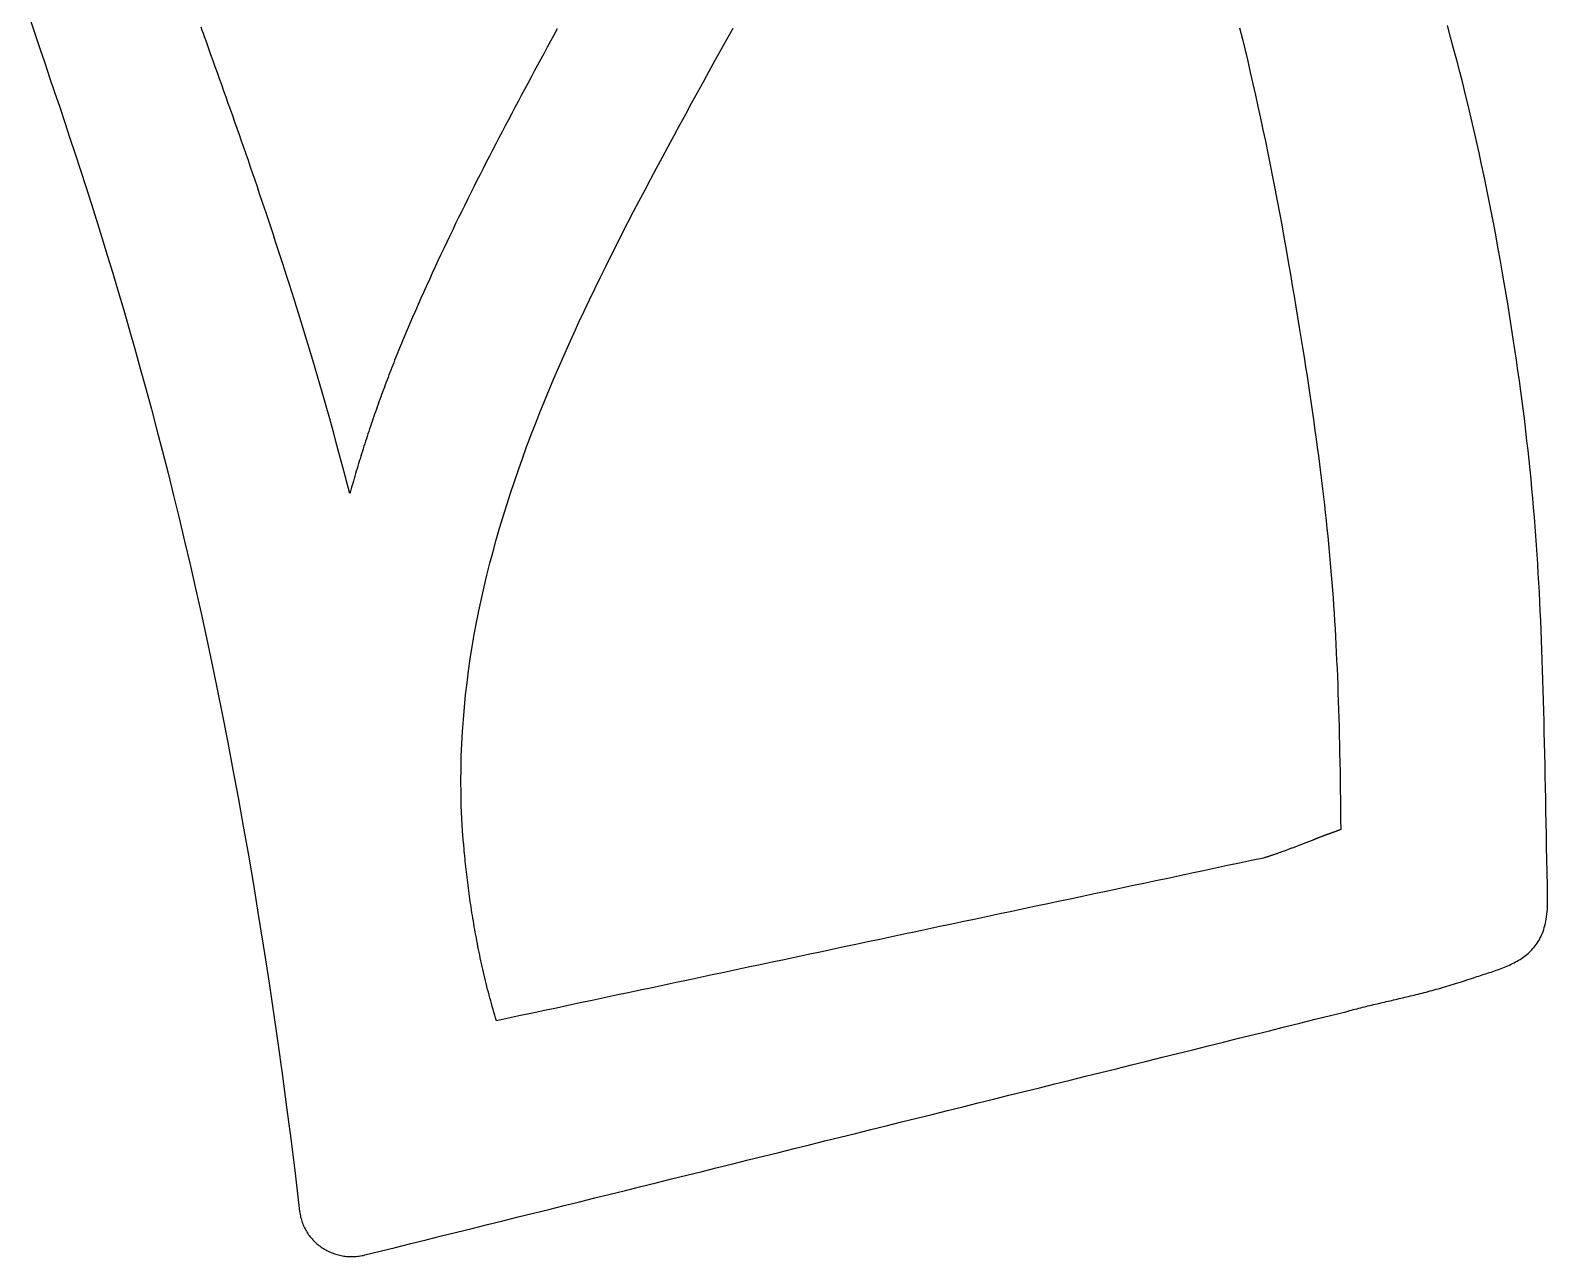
# Model space of a CAD drawing. Header units: metres. Extents: x 28 to 153, y -144 to -56.
# Drawn here: x 114.29 to 146.73, y -143.63 to -117.41 of the extents above; entities that cross this region are included whole.
import ezdxf

# ---------------------------------------------------------------- set-up
doc = ezdxf.new("R2010")
doc.units = ezdxf.units.M

msp = doc.modelspace()

# ---------------------------------------------------------------- linework, layer by layer
for points in [[(114.290094, -117.204998), (114.391186, -117.50167), (114.493802, -117.803168), (114.597688, -118.109238), (114.703098, -118.420388), (114.809778, -118.736618), (114.917728, -119.058182), (115.026948, -119.385334), (115.137184, -119.718328), (115.248436, -120.057164), (115.360704, -120.401842), (115.473988, -120.75287), (115.588034, -121.110248), (115.702842, -121.47423), (115.818412, -121.844816), (115.93449, -122.222514), (116.05133, -122.607324), (116.168678, -122.999246), (116.28628, -123.398788), (116.40439, -123.80595), (116.522754, -124.220732), (116.641372, -124.643642), (116.75999, -125.07468), (116.878862, -125.5141), (116.997734, -125.961902), (117.116352, -126.41834), (117.23497, -126.883668), (117.353334, -127.35814), (117.471444, -127.841756), (117.5893, -128.33477), (117.706648, -128.837182), (117.823488, -129.3495), (117.93982, -129.871724), (118.055644, -130.403854), (118.170706, -130.946398), (118.285006, -131.499356), (118.398544, -132.062982), (118.51132, -132.637276), (118.62308, -133.222492), (118.733824, -133.818884), (118.843298, -134.426706), (118.951756, -135.045958), (119.058944, -135.676894), (119.164862, -136.319768), (119.26951, -136.97458), (119.372634, -137.641584), (119.474234, -138.321034), (119.57431, -139.01293), (119.672608, -139.717526), (119.769382, -140.435076), (119.864378, -141.16558), (119.957342, -141.909546), (120.048528, -142.666974), (120.052592, -142.697962), (120.057672, -142.728696), (120.063514, -142.758922), (120.070118, -142.788894), (120.077484, -142.818358), (120.085612, -142.847568), (120.094502, -142.87627), (120.104154, -142.904718), (120.114568, -142.932658), (120.125744, -142.96009), (120.137682, -142.987268), (120.150382, -143.013938), (120.163844, -143.0401), (120.177814, -143.065754), (120.192546, -143.091154), (120.20804, -143.116046), (120.224042, -143.14043), (120.240806, -143.164306), (120.258078, -143.187674), (120.275858, -143.210534), (120.2944, -143.232886), (120.31345, -143.25473), (120.333008, -143.276066), (120.353074, -143.296894), (120.373648, -143.317214), (120.39473, -143.337026), (120.41632, -143.356076), (120.438418, -143.374618), (120.461024, -143.392652), (120.484138, -143.410178), (120.50776, -143.426942), (120.531636, -143.443198), (120.55602, -143.458946), (120.580912, -143.473932), (120.606058, -143.48841), (120.631712, -143.502126), (120.65762, -143.515334), (120.683782, -143.52778), (120.710452, -143.539464), (120.737376, -143.55064), (120.764554, -143.561054), (120.791986, -143.57096), (120.819672, -143.580104), (120.847866, -143.588486), (120.876314, -143.596106), (120.904762, -143.602964), (120.933464, -143.609314), (120.96242, -143.614902), (120.99163, -143.619728), (121.021094, -143.623792), (121.050558, -143.627094), (121.080276, -143.629634), (121.109994, -143.631412), (121.139966, -143.632428), (121.169938, -143.632682), (121.200164, -143.632174), (121.23039, -143.63065), (121.260616, -143.628364), (121.291096, -143.625316), (121.321576, -143.621506), (121.352056, -143.61668), (121.382536, -143.611092), (121.413016, -143.604742), (121.443496, -143.597376), (121.771156, -143.516096), (122.09907, -143.434816), (122.42673, -143.353536), (122.75439, -143.272256), (123.082304, -143.190976), (123.409964, -143.109696), (123.737624, -143.028416), (124.065538, -142.947136), (124.393198, -142.865856), (124.720858, -142.784576), (125.048772, -142.703296), (125.376432, -142.622016), (125.704092, -142.540736), (126.032006, -142.459456), (126.359666, -142.378176), (126.687326, -142.296896), (127.01524, -142.215616), (127.3429, -142.134336), (127.67056, -142.053056), (127.998474, -141.971776), (128.326134, -141.890496), (128.653794, -141.809216), (128.981708, -141.727936), (129.309368, -141.646656), (129.637028, -141.565376), (129.964942, -141.484096), (130.292602, -141.402816), (130.620516, -141.321536), (130.94843, -141.240256), (131.27609, -141.158976), (131.604004, -141.077696), (131.931918, -140.996416), (132.259578, -140.915136), (132.587492, -140.833856), (132.915406, -140.752576), (133.243066, -140.671296), (133.57098, -140.590016), (133.898894, -140.508736), (134.226554, -140.427456), (134.554468, -140.346176), (134.882382, -140.264896), (135.210042, -140.183616), (135.537956, -140.102336), (135.86587, -140.021056), (136.19353, -139.939776), (136.521444, -139.858496), (136.849358, -139.777216), (137.177018, -139.695936), (137.504932, -139.614656), (137.832846, -139.533376), (138.160506, -139.452096), (138.48842, -139.370816), (138.816334, -139.289536), (139.143994, -139.208256), (139.471908, -139.126976), (139.799822, -139.045696), (140.127482, -138.964416), (140.455396, -138.883136), (140.78331, -138.801856), (141.11097, -138.720576), (141.438884, -138.639296), (141.766798, -138.558016), (142.094458, -138.476736), (142.422372, -138.395456), (142.461996, -138.38428), (142.50162, -138.373358), (142.54099, -138.36269), (142.58036, -138.352022), (142.61973, -138.341608), (142.658846, -138.331448), (142.697962, -138.321288), (142.737078, -138.311382), (142.776194, -138.301476), (142.815056, -138.291824), (142.853918, -138.282172), (142.89278, -138.272774), (142.931642, -138.263376), (142.970504, -138.253978), (143.009366, -138.24458), (143.048228, -138.235436), (143.08709, -138.226292), (143.125952, -138.217148), (143.164814, -138.208004), (143.20393, -138.19886), (143.243046, -138.189716), (143.282162, -138.180572), (143.321278, -138.171428), (143.360648, -138.162284), (143.400018, -138.15314), (143.439388, -138.143996), (143.479012, -138.134852), (143.518636, -138.125708), (143.558514, -138.11631), (143.598392, -138.106912), (143.638524, -138.097514), (143.67891, -138.088116), (143.719296, -138.078464), (143.759936, -138.068812), (143.80083, -138.058906), (143.841978, -138.049), (143.883126, -138.03884), (143.924528, -138.02868), (143.966184, -138.018266), (144.008094, -138.007852), (144.050258, -137.997184), (144.092676, -137.986262), (144.135348, -137.975086), (144.178274, -137.96391), (144.221454, -137.95248), (144.264888, -137.940796), (144.30883, -137.928858), (144.353026, -137.916666), (144.397476, -137.90422), (144.44218, -137.89152), (144.487392, -137.878566), (144.532858, -137.865358), (144.578832, -137.851896), (144.62506, -137.83818), (144.671542, -137.82421), (144.718532, -137.809986), (144.76603, -137.795254), (144.813782, -137.780268), (144.862042, -137.765028), (144.910556, -137.74928), (144.959578, -137.733278), (145.009108, -137.717022), (145.059146, -137.700258), (145.109438, -137.68324), (145.147284, -137.67054), (145.18513, -137.65784), (145.222976, -137.645394), (145.260822, -137.632948), (145.298668, -137.620756), (145.336514, -137.608564), (145.37436, -137.596372), (145.411952, -137.58418), (145.449544, -137.571988), (145.486882, -137.559796), (145.52422, -137.547604), (145.561304, -137.535158), (145.598134, -137.522712), (145.63471, -137.510012), (145.671032, -137.497058), (145.707354, -137.48385), (145.743168, -137.470388), (145.778728, -137.456672), (145.814034, -137.442702), (145.849086, -137.428224), (145.88363, -137.413492), (145.91792, -137.398252), (145.951702, -137.382504), (145.984976, -137.366502), (146.017996, -137.349992), (146.050508, -137.33272), (146.082512, -137.31494), (146.114008, -137.296652), (146.144996, -137.277602), (146.175476, -137.258044), (146.205194, -137.237724), (146.234404, -137.216642), (146.263106, -137.194798), (146.291046, -137.172192), (146.318478, -137.148824), (146.345148, -137.12444), (146.371056, -137.099294), (146.396202, -137.073132), (146.42084, -137.046208), (146.444716, -137.018268), (146.46783, -136.989312), (146.489928, -136.95934), (146.511264, -136.928352), (146.531838, -136.896094), (146.55165, -136.86282), (146.570446, -136.828276), (146.588226, -136.792716), (146.605244, -136.755886), (146.621246, -136.717786), (146.636232, -136.678416), (146.650202, -136.637776), (146.66341, -136.595866), (146.675348, -136.552432), (146.68627, -136.507728), (146.696176, -136.4615), (146.705066, -136.413748), (146.712686, -136.364472), (146.71929, -136.313672), (146.724624, -136.261348), (146.728942, -136.2075), (146.73199, -136.152128), (146.733768, -136.094978), (146.73453, -136.036304), (146.734022, -135.975852), (146.728434, -135.693912), (146.722846, -135.416798), (146.717512, -135.14451), (146.712432, -134.87654), (146.707352, -134.613142), (146.702526, -134.354062), (146.6977, -134.099046), (146.692874, -133.84784), (146.688048, -133.600444), (146.683222, -133.356858), (146.678142, -133.116828), (146.673062, -132.8801), (146.667982, -132.64642), (146.662648, -132.416042), (146.65706, -132.188458), (146.651472, -131.963668), (146.64563, -131.741418), (146.639534, -131.521708), (146.633184, -131.304284), (146.626326, -131.089146), (146.619214, -130.87604), (146.611594, -130.664712), (146.60372, -130.455162), (146.595338, -130.247136), (146.586448, -130.040634), (146.57705, -129.835402), (146.567144, -129.631186), (146.55673, -129.427986), (146.545808, -129.225802), (146.534378, -129.024126), (146.522186, -128.822958), (146.509232, -128.622298), (146.49577, -128.421892), (146.481546, -128.221486), (146.46656, -128.02108), (146.450812, -127.82042), (146.434302, -127.619506), (146.416776, -127.418084), (146.398488, -127.2159), (146.379184, -127.012954), (146.359118, -126.809246), (146.338036, -126.604268), (146.315938, -126.398274), (146.292824, -126.190756), (146.268694, -125.981714), (146.243548, -125.770894), (146.217132, -125.558296), (146.1897, -125.343666), (146.160998, -125.127004), (146.13128, -124.908056), (146.100292, -124.686822), (146.068034, -124.462794), (146.034506, -124.236226), (145.999708, -124.00661), (145.96364, -123.7742), (145.926048, -123.538488), (145.887186, -123.299474), (145.8468, -123.056904), (145.805144, -122.810778), (145.761964, -122.560842), (145.71726, -122.307096), (145.671032, -122.049286), (145.62328, -121.787158), (145.57375, -121.520712)], [(125.553724, -117.385338), (125.483874, -117.51437), (125.414024, -117.643402), (125.344174, -117.772434), (125.274324, -117.901466), (125.204728, -118.030498), (125.135132, -118.15953), (125.065536, -118.288816), (124.996194, -118.418102), (124.926852, -118.547388), (124.857764, -118.676674), (124.788676, -118.80596), (124.719842, -118.9355), (124.651008, -119.06504), (124.582428, -119.19458), (124.514102, -119.324374), (124.445776, -119.454168), (124.377704, -119.583962), (124.309886, -119.71401), (124.242322, -119.844058), (124.174758, -119.97436), (124.107448, -120.104662), (124.040392, -120.234964), (123.97359, -120.36552), (123.907042, -120.496076), (123.840748, -120.626886), (123.774708, -120.757696), (123.708922, -120.88876), (123.64339, -121.019824), (123.578112, -121.151142), (123.513342, -121.282714), (123.448826, -121.414286), (123.384564, -121.546112), (123.320556, -121.678192), (123.257056, -121.810272), (123.19381, -121.942606), (123.130818, -122.075194), (123.068334, -122.207782), (123.006104, -122.340624), (122.944382, -122.47372), (122.882914, -122.606816), (122.821954, -122.740166), (122.761248, -122.87377), (122.70105, -123.007628), (122.64136, -123.14174), (122.581924, -123.276106), (122.522996, -123.410472), (122.464576, -123.545092), (122.406664, -123.679966), (122.349006, -123.815094), (122.291856, -123.950476), (122.270266, -124.002292), (122.248676, -124.054108), (122.22734, -124.105924), (122.206004, -124.15774), (122.184668, -124.209556), (122.163586, -124.261372), (122.142504, -124.313188), (122.121676, -124.365004), (122.100848, -124.417074), (122.080274, -124.469144), (122.0597, -124.521214), (122.039126, -124.573284), (122.018806, -124.625354), (121.998486, -124.677424), (121.97842, -124.729494), (121.958354, -124.781564), (121.938542, -124.833634), (121.91873, -124.885958), (121.898918, -124.938282), (121.87936, -124.990606), (121.859802, -125.04293), (121.840498, -125.095254), (121.821194, -125.147578), (121.80189, -125.199902), (121.78284, -125.252226), (121.76379, -125.304804), (121.744994, -125.357382), (121.726198, -125.40996), (121.707656, -125.462538), (121.689114, -125.515116), (121.670572, -125.567694), (121.652284, -125.620272), (121.633996, -125.67285), (121.615962, -125.725428), (121.597928, -125.778006), (121.580148, -125.830838), (121.562368, -125.88367), (121.544588, -125.936502), (121.527062, -125.989334), (121.509536, -126.042166), (121.492264, -126.094998), (121.474992, -126.14783), (121.45772, -126.200662), (121.440702, -126.253494), (121.423684, -126.306326), (121.40692, -126.359412), (121.390156, -126.412498), (121.373646, -126.465584), (121.357136, -126.51867), (121.340626, -126.571756), (121.32437, -126.624842), (121.308114, -126.677928), (121.292112, -126.731014), (121.27611, -126.7841), (121.260362, -126.837186), (121.244614, -126.890272), (121.22912, -126.943612), (121.213626, -126.996952), (121.198132, -127.050292), (121.182892, -127.103632), (121.167652, -127.156972), (121.152666, -127.210312), (121.13768, -127.263652), (121.122694, -127.316992), (121.073164, -127.128524), (121.023634, -126.94158), (120.974104, -126.75616), (120.924574, -126.57201), (120.875044, -126.389384), (120.825514, -126.208028), (120.775984, -126.028196), (120.7262, -125.849634), (120.676416, -125.672342), (120.626632, -125.49632), (120.576848, -125.321822), (120.527064, -125.148594), (120.47728, -124.976636), (120.427496, -124.805948), (120.377712, -124.63653), (120.327928, -124.468382), (120.278144, -124.30125), (120.22836, -124.135388), (120.178576, -123.970796), (120.128792, -123.807474), (120.079262, -123.645168), (120.029732, -123.484132), (119.980202, -123.324112), (119.930672, -123.165108), (119.881142, -123.007374), (119.831612, -122.850656), (119.782082, -122.694954), (119.732806, -122.540522), (119.68353, -122.387106), (119.634254, -122.234706), (119.584978, -122.083322), (119.535702, -121.932954), (119.48668, -121.783348), (119.437658, -121.634758), (119.388636, -121.487184), (119.339614, -121.340626), (119.290846, -121.19483), (119.242078, -121.05005), (119.19331, -120.906032), (119.144796, -120.76303), (119.096282, -120.62079), (119.048022, -120.479566), (118.999762, -120.339104), (118.951502, -120.199404), (118.903496, -120.060466), (118.85549, -119.92229), (118.807738, -119.784876), (118.759986, -119.648224), (118.712488, -119.512334), (118.66499, -119.377206), (118.617746, -119.24284), (118.570502, -119.109236), (118.523512, -118.97614), (118.476522, -118.843806), (118.429786, -118.712234), (118.38305, -118.58117), (118.336568, -118.450614), (118.29034, -118.32082), (118.244112, -118.191534), (118.198138, -118.062756), (118.152164, -117.93474), (118.106444, -117.807232), (118.060978, -117.680232), (118.015766, -117.55374), (117.991128, -117.484906), (117.96649, -117.416326), (117.941852, -117.347746)], [(123.551188, -134.799324), (123.531376, -134.530338), (123.516136, -134.262114), (123.505214, -133.994906), (123.498864, -133.72846), (123.496832, -133.462776), (123.498864, -133.197854), (123.505214, -132.933694), (123.515628, -132.670296), (123.530106, -132.40766), (123.548648, -132.145786), (123.571, -131.884674), (123.597162, -131.624324), (123.627134, -131.364736), (123.660662, -131.10591), (123.698, -130.847846), (123.738894, -130.590544), (123.78309, -130.33375), (123.830842, -130.077718), (123.881896, -129.822448), (123.935998, -129.56794), (123.993402, -129.314194), (124.053854, -129.060956), (124.117354, -128.80848), (124.183902, -128.556766), (124.253244, -128.30556), (124.32538, -128.055116), (124.40031, -127.805434), (124.47778, -127.55626), (124.55779, -127.307848), (124.64034, -127.059944), (124.72543, -126.812802), (124.812806, -126.566168), (124.902468, -126.320296), (124.994416, -126.074932), (125.08865, -125.83033), (125.184916, -125.586236), (125.283214, -125.34265), (125.38329, -125.099826), (125.485398, -124.85751), (125.589284, -124.615702), (125.694948, -124.374656), (125.802136, -124.134118), (125.910848, -123.894088), (126.021084, -123.654566), (126.132844, -123.415552), (126.245874, -123.1773), (126.360174, -122.939556), (126.475744, -122.70232), (126.59233, -122.465592), (126.710186, -122.229372), (126.828804, -121.99366), (126.948438, -121.758456), (127.068834, -121.52376), (127.189992, -121.289572), (127.311912, -121.055892), (127.434594, -120.82272), (127.557784, -120.590056), (127.681482, -120.357646), (127.805434, -120.125744), (127.929894, -119.89435), (128.054608, -119.663464), (128.179576, -119.433086), (128.304544, -119.202962), (128.429512, -118.973346), (128.554988, -118.74373), (128.681226, -118.514114), (128.808226, -118.284498), (128.935734, -118.054882), (129.06375, -117.825266), (129.19202, -117.595396), (129.320798, -117.365526)], [(140.148564, -117.362986), (140.206476, -117.599206), (140.26388, -117.836696), (140.320522, -118.075456), (140.376402, -118.31574), (140.431774, -118.557294), (140.486384, -118.800372), (140.540486, -119.04472), (140.593826, -119.290592), (140.646658, -119.537988), (140.698982, -119.786908), (140.750544, -120.037352), (140.801598, -120.289574), (140.85189, -120.54332), (140.901674, -120.79859), (140.95095, -121.055638), (140.999718, -121.31421), (141.047724, -121.57456), (141.095222, -121.836688), (141.142212, -122.100594), (141.188694, -122.366278), (141.234668, -122.63374), (141.274546, -122.868436), (141.313408, -123.099068), (141.351254, -123.325636), (141.388084, -123.548394), (141.423898, -123.767342), (141.45895, -123.982734), (141.492986, -124.194824), (141.526006, -124.403358), (141.558264, -124.608844), (141.589506, -124.811282), (141.619986, -125.010672), (141.64945, -125.207268), (141.678152, -125.40107), (141.706092, -125.592332), (141.73327, -125.781054), (141.759432, -125.967236), (141.784832, -126.151386), (141.80947, -126.33325), (141.833346, -126.513082), (141.85646, -126.691136), (141.878812, -126.867412), (141.900402, -127.04191), (141.92123, -127.214884), (141.941296, -127.386588), (141.960854, -127.557022), (141.97965, -127.726186), (141.997684, -127.894334), (142.01521, -128.06172), (142.031974, -128.228344), (142.04823, -128.394206), (142.063724, -128.55956), (142.07871, -128.724406), (142.092934, -128.888998), (142.10665, -129.053336), (142.119858, -129.217674), (142.132558, -129.382012), (142.14475, -129.546604), (142.15618, -129.71145), (142.167102, -129.876804), (142.177516, -130.042666), (142.187422, -130.209036), (142.197074, -130.376422), (142.206218, -130.54457), (142.214854, -130.713734), (142.222982, -130.884168), (142.230602, -131.055872), (142.237968, -131.228846), (142.244826, -131.403344), (142.25143, -131.579366), (142.257526, -131.757166), (142.263368, -131.936998), (142.268702, -132.118862), (142.273782, -132.302758), (142.278608, -132.48894), (142.282926, -132.677408), (142.28699, -132.868416), (142.2908, -133.061964), (142.294356, -133.258306), (142.297658, -133.457442), (142.300706, -133.659626), (142.3035, -133.864858), (142.30604, -134.073392), (142.308326, -134.285228), (142.310358, -134.500366), (142.300706, -134.503922), (142.291054, -134.507478), (142.281402, -134.511034), (142.27175, -134.51459), (142.262098, -134.518146), (142.252446, -134.521702), (142.242794, -134.525258), (142.233142, -134.528814), (142.22349, -134.53237), (142.213838, -134.535926), (142.204186, -134.539482), (142.194534, -134.543038), (142.184882, -134.546594), (142.17523, -134.55015), (142.165578, -134.553706), (142.155926, -134.557262), (142.146274, -134.560818), (142.136622, -134.564374), (142.127224, -134.56793), (142.117826, -134.571486), (142.108428, -134.575042), (142.09903, -134.578598), (142.089632, -134.582154), (142.080234, -134.58571), (142.070836, -134.589266), (142.061438, -134.592822), (142.05204, -134.596378), (142.042642, -134.599934), (142.033244, -134.60349), (142.023846, -134.607046), (142.014448, -134.610602), (142.00505, -134.614158), (141.995652, -134.617714), (141.986254, -134.62127), (141.976856, -134.624826), (141.967712, -134.628382), (141.958568, -134.631938), (141.949424, -134.635494), (141.94028, -134.63905), (141.931136, -134.642606), (141.921992, -134.646162), (141.912848, -134.649718), (141.903704, -134.653274), (141.89456, -134.65683), (141.885416, -134.660386), (141.876272, -134.663942), (141.867128, -134.667498), (141.857984, -134.671054), (141.84884, -134.67461), (141.839696, -134.678166), (141.830552, -134.681722), (141.821408, -134.685278), (141.812264, -134.688834), (141.803374, -134.69239), (141.794484, -134.695946), (141.785594, -134.699502), (141.776704, -134.703058), (141.767814, -134.706614), (141.758924, -134.71017), (141.750034, -134.713726), (141.741144, -134.717028), (141.732254, -134.720584), (141.723364, -134.723886), (141.714474, -134.727188), (141.695678, -134.734554), (141.676882, -134.74192), (141.658086, -134.749286), (141.63929, -134.756652), (141.620494, -134.764018), (141.601698, -134.77113), (141.582902, -134.778242), (141.56436, -134.785354), (141.545818, -134.792466), (141.527276, -134.799578), (141.508734, -134.80669), (141.490192, -134.813802), (141.471904, -134.820914), (141.453616, -134.828026), (141.435328, -134.834884), (141.41704, -134.841742), (141.399006, -134.8486), (141.380972, -134.855458), (141.362938, -134.862316), (141.345158, -134.869174), (141.327378, -134.876032), (141.309598, -134.88289), (141.291818, -134.889494), (141.274292, -134.896098), (141.256766, -134.902702), (141.23924, -134.909306), (141.221968, -134.91591), (141.204696, -134.92226), (141.187424, -134.92861), (141.170406, -134.93496), (141.153388, -134.94131), (141.136624, -134.94766), (141.11986, -134.953756), (141.103096, -134.959852), (141.086586, -134.965948), (141.070076, -134.972044), (141.05382, -134.977886), (141.037564, -134.983728), (141.021308, -134.98957), (141.005306, -134.995412), (140.989304, -135.001), (140.973556, -135.006588), (140.957808, -135.012176), (140.942314, -135.017764), (140.92682, -135.023098), (140.91158, -135.028432), (140.89634, -135.033766), (140.881354, -135.038846), (140.866368, -135.043926), (140.851636, -135.049006), (140.837158, -135.053832), (140.82268, -135.058658), (140.808456, -135.063484), (140.794232, -135.068056), (140.780262, -135.072628), (140.766292, -135.0772), (140.752576, -135.081518), (140.739114, -135.085836), (140.725652, -135.090154), (140.712444, -135.094218), (140.699236, -135.098282), (140.686282, -135.102092), (140.673582, -135.105902), (140.660882, -135.109712), (140.404342, -135.164068), (140.148056, -135.218424), (139.89177, -135.27278), (139.635484, -135.327136), (139.378944, -135.381492), (139.122658, -135.435848), (138.866372, -135.490204), (138.610086, -135.54456), (138.353546, -135.598916), (138.09726, -135.653272), (137.840974, -135.707628), (137.584688, -135.761984), (137.328148, -135.81634), (137.071862, -135.870696), (136.815576, -135.925052), (136.55929, -135.979408), (136.30275, -136.033764), (136.046464, -136.08812), (135.790178, -136.142476), (135.533892, -136.196832), (135.277352, -136.251188), (135.021066, -136.305544), (134.76478, -136.3599), (134.508494, -136.414256), (134.251954, -136.468612), (133.995668, -136.522968), (133.739382, -136.577324), (133.483096, -136.63168), (133.22681, -136.686036), (132.97027, -136.740392), (132.713984, -136.794748), (132.457698, -136.849104), (132.201412, -136.90346), (131.944872, -136.957816), (131.688586, -137.012172), (131.4323, -137.066528), (131.176014, -137.120884), (130.919474, -137.17524), (130.663188, -137.229596), (130.406902, -137.283952), (130.150616, -137.338308), (129.89433, -137.392664), (129.638044, -137.44702), (129.381758, -137.501376), (129.125472, -137.555732), (128.869186, -137.610088), (128.6129, -137.664444), (128.356614, -137.7188), (128.100328, -137.773156), (127.844042, -137.827512), (127.587756, -137.881868), (127.33147, -137.936224), (127.075184, -137.99058), (126.818898, -138.044936), (126.562612, -138.099292), (126.306326, -138.153648), (126.05004, -138.208004), (125.793754, -138.26236), (125.537468, -138.316716), (125.281182, -138.371072), (125.024896, -138.425428), (124.76861, -138.479784), (124.512324, -138.53414), (124.256038, -138.588496), (124.23775, -138.52779), (124.219716, -138.467084), (124.201936, -138.406378), (124.18441, -138.345418), (124.167138, -138.284458), (124.15012, -138.223498), (124.133356, -138.162538), (124.116846, -138.101578), (124.10059, -138.040364), (124.084588, -137.97915), (124.06884, -137.917936), (124.053346, -137.856722), (124.038106, -137.795508), (124.02312, -137.734294), (124.008388, -137.67308), (123.99391, -137.611866), (123.979686, -137.550652), (123.965716, -137.489438), (123.952, -137.428224), (123.938538, -137.367264), (123.92533, -137.306304), (123.912122, -137.245344), (123.899168, -137.184384), (123.886468, -137.123424), (123.874022, -137.062464), (123.86183, -137.001758), (123.849892, -136.941052), (123.838208, -136.880346), (123.826778, -136.819894), (123.815602, -136.759442), (123.80468, -136.69899), (123.793758, -136.638792), (123.78309, -136.578594), (123.772676, -136.51865), (123.762516, -136.458706), (123.75261, -136.399016), (123.742958, -136.339326), (123.73356, -136.27989), (123.724162, -136.220454), (123.715018, -136.161272), (123.706128, -136.10209), (123.697492, -136.043162), (123.68911, -135.984488), (123.680728, -135.925814), (123.6726, -135.867394), (123.664726, -135.809228), (123.657106, -135.751316), (123.64974, -135.693404), (123.642374, -135.635746), (123.635262, -135.578342), (123.628404, -135.521192), (123.6218, -135.464296), (123.615196, -135.4074), (123.608846, -135.350758), (123.60275, -135.29437), (123.596908, -135.238236), (123.591066, -135.182356), (123.585478, -135.12673), (123.580144, -135.071358), (123.57481, -135.01624), (123.56973, -134.961376), (123.564904, -134.90702), (123.560332, -134.852918), (123.55576, -134.79907)], [(145.573496, -121.52884), (145.525998, -121.279158), (145.47723, -121.02973), (145.427192, -120.780556), (145.37563, -120.531636), (145.322798, -120.282716), (145.268696, -120.03405), (145.213324, -119.785638), (145.156682, -119.53748), (145.09877, -119.289576), (145.039588, -119.041672), (144.979136, -118.794022), (144.917414, -118.546626), (144.854422, -118.299484), (144.79016, -118.052342), (144.724628, -117.805454), (144.657826, -117.55882), (144.589754, -117.31244)]]:
    msp.add_lwpolyline(points)

doc.saveas('drawing.dxf')
